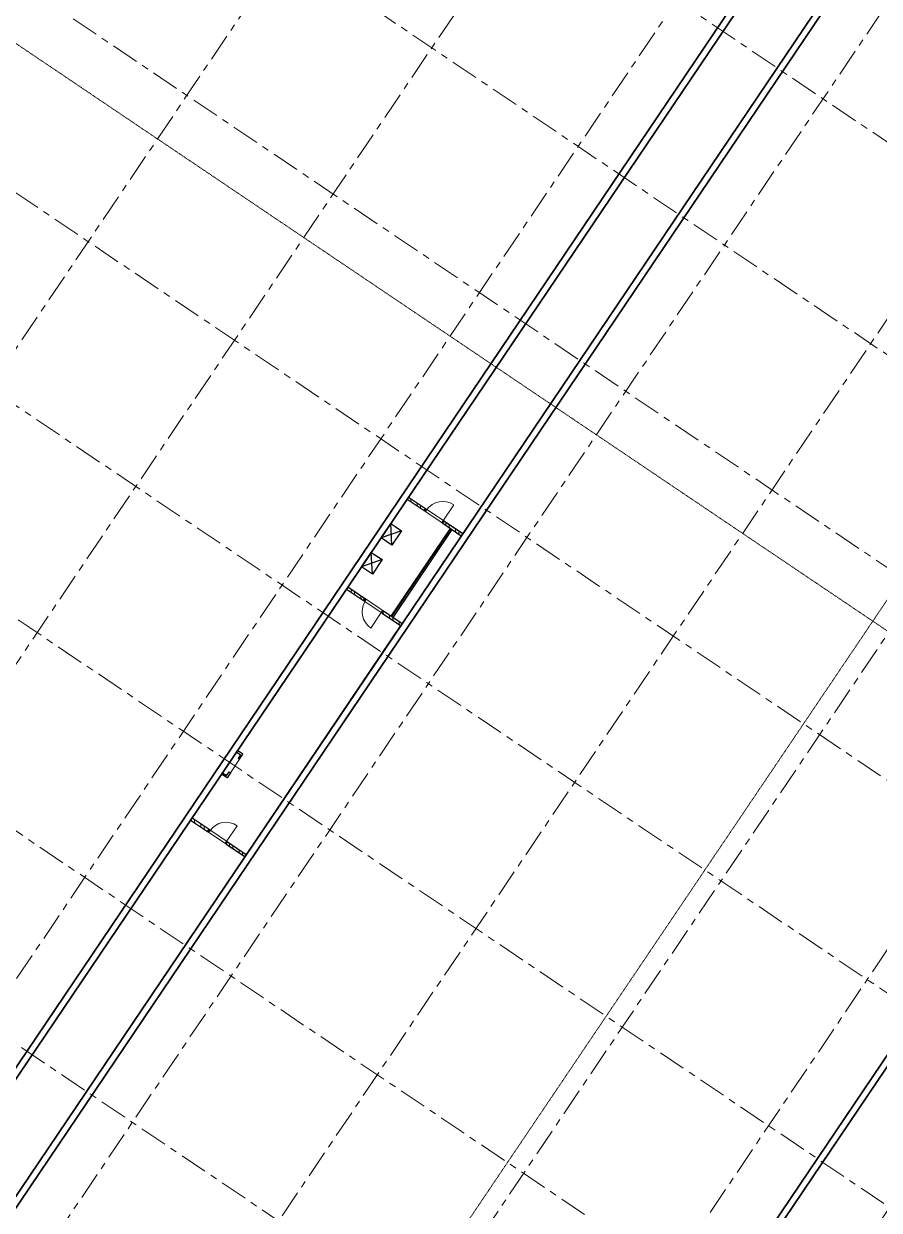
# Model space of a CAD drawing. Header units: millimetres. Extents: x -813692 to 807431, y 0 to 1813163.
# Drawn here: x 48457 to 87728, y 856838 to 911334 of the extents above; entities that cross this region are included whole.
import ezdxf

# ---------------------------------------------------------------- set-up
doc = ezdxf.new("R2010")
doc.units = ezdxf.units.MM
doc.linetypes.add('KRST_Штрих__ш0_5 п0_5_', pattern=[1.0584, 0.5292, -0.5292])
doc.linetypes.add('Линия сетки', pattern=[22.225, 12.7, -3.175, 3.175, -3.175])
for name, color, linetype, lineweight in [('A-ANNO-DIMS', 7, 'Continuous', 9), ('KR_0.35', 252, 'Continuous', 35), ('S-GRID', 252, 'Continuous', 9), ('АР_двери', 252, 'Continuous', 0), ('АР_кирпичные перегородки 120', 252, 'Continuous', 30), ('АР_монолит', 252, 'Continuous', 50), ('АР_Площади', 252, 'Continuous', 0)]:
    doc.layers.add(name, color=color, linetype=linetype, lineweight=lineweight)
for name, color, linetype in [('АР_обшивка коробов', 252, 'Continuous'), ('Ар_разрез секция В', 252, 'Continuous'), ('АР_Шкафы СС', 252, 'Continuous'), ('Стены Геодезия', 252, 'Continuous')]:
    doc.layers.add(name, color=color, linetype=linetype)

# ---------------------------------------------------------------- blocks, each defined once
blk = doc.blocks.new('КР_подвал')
at = {"layer": 'KR_0.35', "ltscale": 200}
for points in [[(323451, 136111), (284699, 78659)], [(323867, 136192), (284780, 78242)], [(326354, 134514), (283073, 70347)], [(326435, 134098), (283489, 70428)], [(350685, 117741), (310563, 58258), (297215, 67261), (294391, 63074)], [(294640, 62906), (297296, 66844), (310644, 57841), (351101, 117822)]]:
    blk.add_lwpolyline(points, dxfattribs=at)
blk = doc.blocks.new('Оси200')
at = {"layer": 'S-GRID', "linetype": 'Линия сетки', "ltscale": 100}
for p, q in [((-79388.5, -42198.6), (-139345.3, -131088.3)), ((-72673.3, -46728), (-132630.1, -135617.8)), ((-65958.1, -51257.5), (-125914.9, -140147.2)), ((-59242.8, -55787), (-119199.7, -144676.7)), ((-52527.6, -60316.4), (-112484.5, -149206.1)), ((-45812.4, -64845.9), (-105769.3, -153735.6)), ((-116416.5, -65978.6), (-38387.2, -118610.1)), ((-39097.2, -69375.3), (-99054.1, -158265.1)), ((-120946, -72693.8), (-42916.6, -125325.3)), ((-125475.4, -79409), (-47446.1, -132040.5)), ((-130004.9, -86124.2), (-51975.6, -138755.7)), ((-134534.4, -92839.4), (-56505, -145470.9)), ((-139063.8, -99554.6), (-61034.5, -152186.1)), ((-143593.3, -106269.8), (-65564, -158901.3)), ((-148122.8, -112985.1), (-70093.4, -165616.5))]:
    blk.add_line(p, q, dxfattribs=at)
blk = doc.blocks.new('Д-1000-ОП-Л')
at = {"layer": 'АР_двери'}
for points in [[(-318.5, -560), (-318.5, 340)], [(-1268.5, -560), (-1218.5, -560), (-1218.5, -610), (-1268.5, -610), (-1268.5, -560)], [(-318.5, -560), (-268.5, -560), (-268.5, -610), (-318.5, -610), (-318.5, -560)]]:
    blk.add_lwpolyline(points, dxfattribs=at)
blk.add_arc((-318.5, -560), 900, 90, 180, dxfattribs=at)
blk = doc.blocks.new('разрез 4-4')
at = {"layer": 'Ар_разрез секция В', "linetype": 'KRST_Штрих__ш0_5 п0_5_', "lineweight": 0, "ltscale": 10}
blk.add_lwpolyline([(2914, 154), (83908, -54477)], dxfattribs=at)
blk = doc.blocks.new('разрез 2 блок в')
at = {"layer": 'Ар_разрез секция В', "linetype": 'KRST_Штрих__ш0_5 п0_5_', "lineweight": 0, "ltscale": 10}
blk.add_lwpolyline([(-58994, -91247), (1753, -1186)], dxfattribs=at)

msp = doc.modelspace()

# ---------------------------------------------------------------- hatches: boundary and pattern name
at = {"layer": 'АР_кирпичные перегородки 120', "lineweight": 0}
h = msp.add_hatch(dxfattribs=at)
h.set_pattern_fill('ANSI32', color=256, scale=1000, angle=56)
h.set_pattern_definition([(101, (8691.5, 1196572.15), (-368.1102, -71.55337), []), (101, (8790.36, 1196718.7), (-368.1102, -71.55337), [])])
h.paths.add_polyline_path([(66123.4, 889597), (66056.2, 889497.6), (66835.5, 888971.9), (66902.7, 889071.3)])
h.paths.add_polyline_path([(67756.6, 888495.4), (67689.4, 888396), (68543.3, 887820), (68610.5, 887919.4)])
h = msp.add_hatch(dxfattribs=at)
h.set_pattern_fill('ANSI32', color=256, scale=1000, angle=56)
h.set_pattern_definition([(101, (-4932.68, 1176373.46), (-368.1102, -71.55337), []), (101, (-4833.83, 1176520), (-368.1102, -71.55337), [])])
h.paths.add_polyline_path([(64050.9, 884843.2), (64118, 884942.7), (63338.6, 885468.4), (63271.5, 885368.9)])
h.paths.add_polyline_path([(64971.9, 884366.7), (64904.8, 884267.3), (65758.6, 883691.3), (65825.7, 883790.8)])
h = msp.add_hatch(dxfattribs=at)
h.set_pattern_fill('ANSI32', color=256, scale=1000, angle=56)
h.set_pattern_definition([(101, (-1241.95, 1181845.07), (-368.1102, -71.55337), []), (101, (-1143.1, 1181991.62), (-368.1102, -71.55337), [])])
h.paths.add_polyline_path([(56183.6, 874860.6), (56116.5, 874761.2), (56895.8, 874235.5), (56962.9, 874335)])
h.paths.add_polyline_path([(57816.8, 873759), (57749.7, 873659.5), (58603.6, 873083.6), (58670.7, 873183.1)])

# ---------------------------------------------------------------- linework, layer by layer
at = {"layer": 'АР_кирпичные перегородки 120', "color": 1}
for p, q in [((66835.6, 888971.9), (66902.7, 889071.4)), ((67689.5, 888395.9), (67756.6, 888495.4)), ((64050.9, 884843.2), (64118, 884942.7)), ((64904.8, 884267.3), (64971.9, 884366.7)), ((56116.5, 874761.2), (56895.8, 874235.5)), ((56183.6, 874860.6), (56962.9, 874335)), ((56895.8, 874235.5), (56962.9, 874335)), ((57749.7, 873659.5), (57816.8, 873759)), ((57749.7, 873659.5), (58603.6, 873083.6)), ((57816.8, 873759), (58670.7, 873183.1))]:
    msp.add_line(p, q, dxfattribs=at)
at = {"layer": 'АР_кирпичные перегородки 120'}
for points in [[(66056.3, 889497.5), (66835.6, 888971.9)], [(66123.4, 889597), (66902.7, 889071.4)], [(67689.5, 888395.9), (68543.4, 887819.9)], [(67756.6, 888495.4), (68610.5, 887919.4)], [(63271.4, 885369), (64050.9, 884843.2)], [(63338.5, 885468.4), (64118, 884942.7)], [(64904.8, 884267.3), (65758.5, 883691.4)], [(64971.9, 884366.7), (65825.6, 883790.9)]]:
    msp.add_lwpolyline(points, dxfattribs=at)
at = {"layer": 'АР_обшивка коробов'}
for points in [[(65328.2, 884126.4), (68045.9, 888155.5)], [(65338.6, 884119.4), (68056.3, 888148.5)], [(65349, 884112.4), (68066.6, 888141.5)], [(65411.1, 884070.5), (68128.8, 888099.6)]]:
    msp.add_lwpolyline(points, dxfattribs=at)
at = {"layer": 'АР_обшивка коробов', "lineweight": 30}
for points in [[(58361.5, 877553.3), (58515.3, 877781.3), (58266.5, 877949.1), (58224.5, 877886.9), (58411.1, 877761.1), (58299.2, 877595.3), (58361.5, 877553.3)], [(57942.3, 876931.7), (57788.5, 876703.7), (57539.7, 876871.6), (57581.6, 876933.7), (57768.1, 876807.9), (57880, 876973.7), (57942.3, 876931.7)]]:
    msp.add_lwpolyline(points, dxfattribs=at)
at = {"layer": 'АР_Площади', "ltscale": 0.5}
for points in [[(68610.5, 887919.4), (66123.4, 889597), (84716.6, 917162.4), (84965.1, 916994.7), (85691.9, 918072.3), (85443.4, 918240), (86441.6, 919719.8), (88928.6, 918042.3), (68610.5, 887919.4)], [(65328.2, 884126.4), (63338.5, 885468.4), (66056.3, 889497.5), (68045.9, 888155.5), (65328.2, 884126.4)], [(58670.7, 873183.1), (56183.6, 874860.6), (57539.7, 876871.6), (57788.5, 876703.7), (58515.3, 877781.3), (58266.5, 877949.1), (63271.4, 885369), (65758.5, 883691.4), (58670.6, 873183.1)], [(23335.3, 874497.3), (25012, 876984.4), (31335.5, 872719.5), (31167.7, 872470.7), (32245.2, 871743.9), (32413.1, 871992.7), (47421.2, 861869.7), (56116.5, 874761.1), (58603.6, 873083.6), (45854, 854181.5), (43366.5, 855859.3), (45743.4, 859382.5), (23335.3, 874497.3)], [(74199.4, 836208.2), (71132, 838277.2), (96420.2, 875768.4), (99487.6, 873699.4), (74199.4, 836208.2)]]:
    msp.add_lwpolyline(points, dxfattribs=at)
at = {"layer": 'АР_Шкафы СС', "color": 4}
for points in [[(64856.3, 887718.4), (65303.6, 888381.6), (65801, 888046.1), (65353.7, 887382.9)], [(63961.5, 886392), (64408.9, 887055.2), (64906.3, 886719.7), (64459, 886056.4)]]:
    msp.add_lwpolyline(points, close=True, dxfattribs=at)
for points in [[(65353.7, 887382.9), (65303.6, 888381.6)], [(65801, 888046.1), (64856.3, 887718.4)], [(64906.3, 886719.7), (63961.5, 886392)], [(64459, 886056.4), (64408.9, 887055.2)]]:
    msp.add_lwpolyline(points, dxfattribs=at)
at = {"layer": 'Стены Геодезия', "ltscale": 0.5}
msp.add_lwpolyline([(68223.6, 892710.5), (68156.4, 892611.1)], dxfattribs=at)

# ---------------------------------------------------------------- block references
at = {"layer": 'A-ANNO-DIMS', "color": 18, "lineweight": 0, "true_color": 0x000000}
msp.add_blockref('Оси200', (166995, 997181.2), dxfattribs=at)
at = {"layer": 'АР_двери', "color": 0, "rotation": 325.3718965369237}
for p in [(68267.5, 888774), (58327.7, 874037.6)]:
    msp.add_blockref('Д-1000-ОП-Л', p, dxfattribs=at)
at = {"layer": 'АР_двери', "color": 0, "xscale": -1, "rotation": 146.6281005474598}
msp.add_blockref('Д-1000-ОП-Л', (64846.9, 883689.4), dxfattribs=at)
at = {"layer": 'АР_монолит'}
msp.add_blockref('КР_подвал', (-237358.6, 783627.7), dxfattribs=at)
at = {"layer": 'Ар_разрез секция В'}
for name, p in [('разрез 2 блок в', (119435.1, 935126.2)), ('разрез 4-4', (34626.8, 917393.8))]:
    msp.add_blockref(name, p, dxfattribs=at)

doc.saveas('drawing.dxf')
